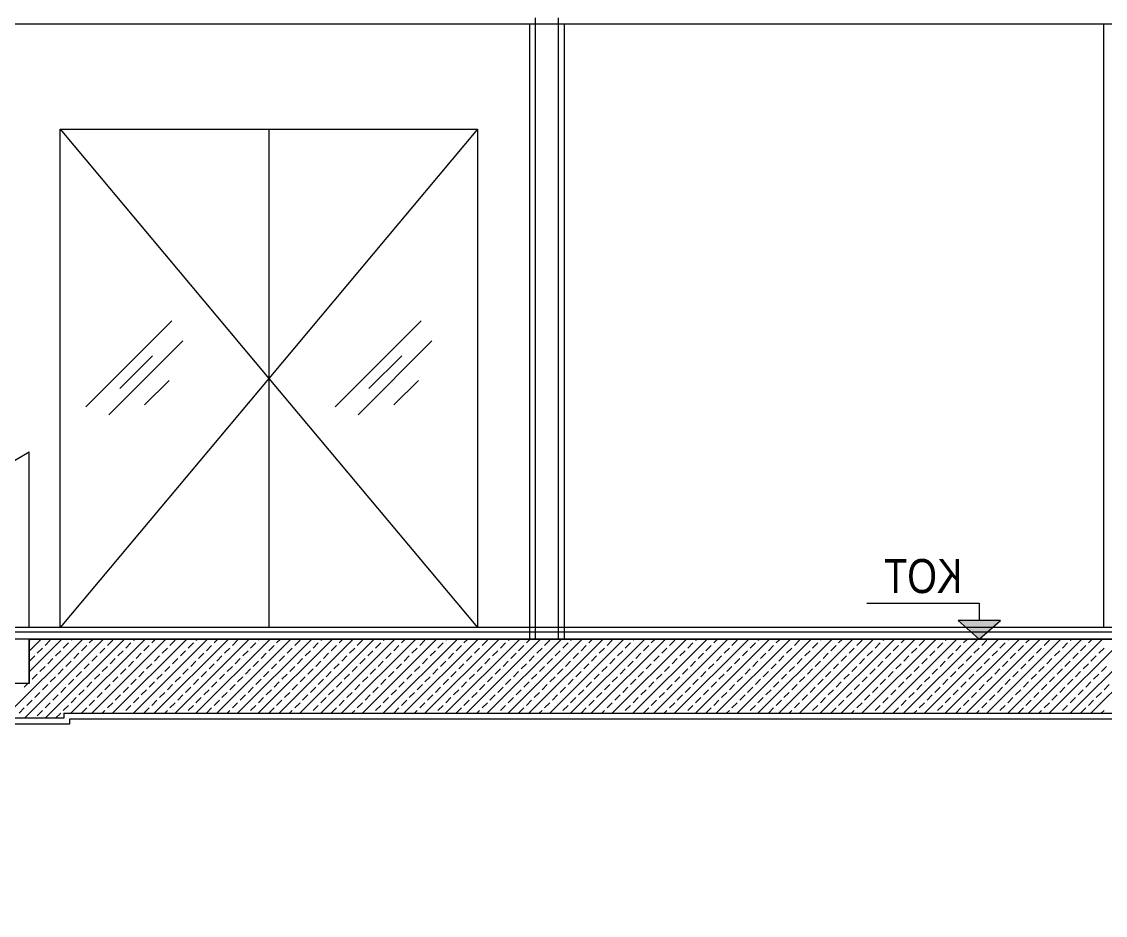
# Model space of a CAD drawing. Header units: millimetres. Extents: x 43168.9 to 43194.6, y -25545.1 to -25543.4.
# Drawn here: x 43184.568 to 43184.755, y -25544.4742 to -25544.32 of the extents above; entities that cross this region are included whole.
import ezdxf
from ezdxf.enums import TextEntityAlignment as Align

# ---------------------------------------------------------------- set-up
doc = ezdxf.new("R2010")
doc.units = ezdxf.units.MM
doc.header["$LTSCALE"] = 200
doc.linetypes.add('kesit_$0$HIDDEN2', pattern=[0.1875, 0.125, -0.0625])
for name, color, linetype in [('cam_sgh', 1, 'Continuous'), ('dograma_sgh', 43, 'Continuous'), ('duv_sgh', 4, 'Continuous'), ('gor-4_sgh', 17, 'Continuous'), ('kaplama-gnl_sgh', 30, 'Continuous'), ('kesit_$0$gor-2_sgh', 161, 'Continuous'), ('kesit_$0$izd-alt_sgh', 8, 'kesit_$0$HIDDEN2'), ('kolon-b.a_sgh', 6, 'Continuous'), ('siva_sgh', 145, 'Continuous'), ('tarama-betonarme_sgh', 223, 'Continuous')]:
    doc.layers.add(name, color=color, linetype=linetype)
doc.styles.add('kesit_$0$text2', font='arial.ttf')

msp = doc.modelspace()

# ---------------------------------------------------------------- hatches: boundary and pattern name
msp.add_hatch(color=256).paths.add_polyline_path([(43184.72961, -25544.42332), (43184.73696, -25544.42332), (43184.73328, -25544.42656)])

# ---------------------------------------------------------------- linework, layer by layer
at = {"color": 0, "linetype": 'ByBlock'}
for p, q in [((43184.71388, -25544.42038), (43184.73328, -25544.42038)), ((43184.73328, -25544.42038), (43184.73328, -25544.42332))]:
    msp.add_line(p, q, dxfattribs=at)
for p, q in [((43184.73696, -25544.42332), (43184.72961, -25544.42332)), ((43184.72961, -25544.42332), (43184.73328, -25544.42656)), ((43184.73328, -25544.42656), (43184.73696, -25544.42332))]:
    msp.add_line(p, q)
at = {"layer": 'cam_sgh'}
for p, q in [((43184.53869, -25544.32036), (43184.65569, -25544.32036)), ((43184.57469, -25544.42456), (43184.57469, -25544.33856)), ((43184.57469, -25544.33856), (43184.64669, -25544.33856)), ((43184.61069, -25544.33856), (43184.61069, -25544.42456)), ((43184.64669, -25544.33856), (43184.64669, -25544.42456))]:
    msp.add_line(p, q, dxfattribs=at)
at = {"layer": 'dograma_sgh', "color": 145}
for p, q in [((43184.57469, -25544.33856), (43184.61069, -25544.38156)), ((43184.64669, -25544.33856), (43184.61069, -25544.38156)), ((43184.61069, -25544.38156), (43184.57469, -25544.42456)), ((43184.61069, -25544.38156), (43184.64669, -25544.42456))]:
    msp.add_line(p, q, dxfattribs=at)
at = {"layer": 'duv_sgh'}
for p, q in [((43184.65669, -25544.42656), (43184.65669, -25544.31936)), ((43184.66069, -25544.42656), (43184.66069, -25544.31936))]:
    msp.add_line(p, q, dxfattribs=at)
at = {"layer": 'gor-4_sgh'}
for p, q in [((43184.75469, -25544.32036), (43184.75469, -25544.42456)), ((43184.57911, -25544.38648), (43184.59396, -25544.37163)), ((43184.62211, -25544.38648), (43184.63696, -25544.37163)), ((43184.58308, -25544.38783), (43184.59581, -25544.3751)), ((43184.62608, -25544.38783), (43184.63881, -25544.3751)), ((43184.58495, -25544.38332), (43184.5906, -25544.37766)), ((43184.62795, -25544.38332), (43184.6336, -25544.37766)), ((43184.58924, -25544.38615), (43184.59348, -25544.38191)), ((43184.63224, -25544.38615), (43184.63648, -25544.38191))]:
    msp.add_line(p, q, dxfattribs=at)
at = {"layer": 'kaplama-gnl_sgh'}
for p, q in [((43184.93369, -25544.42456), (43184.56609, -25544.42456)), ((43184.93369, -25544.42536), (43184.56689, -25544.42536))]:
    msp.add_line(p, q, dxfattribs=at)
at = {"layer": 'kesit_$0$gor-2_sgh'}
for p in [(43184.43489, -25544.47423), (43184.56929, -25544.42456)]:
    msp.add_line(p, (43184.56929, -25544.39423), dxfattribs=at)
at = {"layer": 'kesit_$0$izd-alt_sgh'}
msp.add_line((43185.17869, -25544.42656), (43183.58059, -25544.42656), dxfattribs=at)
at = {"layer": 'kolon-b.a_sgh'}
for p, q in [((43184.56929, -25544.42656), (43185.05869, -25544.42656)), ((43184.56929, -25544.43423), (43184.56929, -25544.42656)), ((43184.56929, -25544.42656), (43184.56929, -25544.43423)), ((43184.56929, -25544.43423), (43184.55809, -25544.43423)), ((43184.57529, -25544.43936), (43185.04869, -25544.43936)), ((43184.57529, -25544.43936), (43184.57529, -25544.44023)), ((43184.57529, -25544.44023), (43184.56409, -25544.44023))]:
    msp.add_line(p, q, dxfattribs=at)
at = {"layer": 'siva_sgh'}
for p, q in [((43184.53409, -25544.32036), (43184.93771, -25544.32036)), ((43184.53869, -25544.32036), (43184.65569, -25544.32036)), ((43184.65569, -25544.42656), (43184.65569, -25544.32036)), ((43184.66169, -25544.42656), (43184.66169, -25544.32036)), ((43184.66169, -25544.32036), (43184.93369, -25544.32036)), ((43184.57629, -25544.44123), (43184.56509, -25544.44123)), ((43184.94969, -25544.44036), (43184.57629, -25544.44036)), ((43184.57629, -25544.44036), (43184.57629, -25544.44123))]:
    msp.add_line(p, q, dxfattribs=at)
at = {"layer": 'tarama-betonarme_sgh'}
for p, q in [((43184.56489, -25544.44023), (43184.57855, -25544.42656)), ((43184.56848, -25544.44023), (43184.58215, -25544.42656)), ((43184.56929, -25544.42864), (43184.57137, -25544.42656)), ((43184.56929, -25544.43223), (43184.57496, -25544.42656)), ((43184.56929, -25544.42684), (43184.56957, -25544.42656)), ((43184.57207, -25544.44023), (43184.58574, -25544.42656)), ((43184.57653, -25544.43936), (43184.58933, -25544.42656)), ((43184.57655, -25544.42677), (43184.57676, -25544.42656)), ((43184.57969, -25544.42722), (43184.58035, -25544.42656)), ((43184.58012, -25544.43936), (43184.59292, -25544.42656)), ((43184.58372, -25544.43936), (43184.59652, -25544.42656)), ((43184.58731, -25544.43936), (43184.60011, -25544.42656)), ((43184.58733, -25544.42677), (43184.58754, -25544.42656)), ((43184.59047, -25544.42722), (43184.59113, -25544.42656)), ((43184.5909, -25544.43936), (43184.6037, -25544.42656)), ((43184.59449, -25544.43936), (43184.60729, -25544.42656)), ((43184.59808, -25544.43936), (43184.61088, -25544.42656)), ((43184.5981, -25544.42677), (43184.59831, -25544.42656)), ((43184.60125, -25544.42722), (43184.6019, -25544.42656)), ((43184.60168, -25544.43936), (43184.61448, -25544.42656)), ((43184.60527, -25544.43936), (43184.61807, -25544.42656)), ((43184.60886, -25544.43936), (43184.62166, -25544.42656)), ((43184.60888, -25544.42677), (43184.60909, -25544.42656)), ((43184.61202, -25544.42722), (43184.61268, -25544.42656)), ((43184.61245, -25544.43936), (43184.62525, -25544.42656)), ((43184.61604, -25544.43936), (43184.62884, -25544.42656)), ((43184.61964, -25544.43936), (43184.63244, -25544.42656)), ((43184.61966, -25544.42677), (43184.61986, -25544.42656)), ((43184.6228, -25544.42722), (43184.62346, -25544.42656)), ((43184.62323, -25544.43936), (43184.63603, -25544.42656)), ((43184.62682, -25544.43936), (43184.63962, -25544.42656)), ((43184.63041, -25544.43936), (43184.64321, -25544.42656)), ((43184.63043, -25544.42677), (43184.63064, -25544.42656)), ((43184.63358, -25544.42722), (43184.63423, -25544.42656)), ((43184.634, -25544.43936), (43184.6468, -25544.42656)), ((43184.6376, -25544.43936), (43184.6504, -25544.42656)), ((43184.64119, -25544.43936), (43184.65399, -25544.42656)), ((43184.64121, -25544.42677), (43184.64142, -25544.42656)), ((43184.64435, -25544.42722), (43184.64501, -25544.42656)), ((43184.64478, -25544.43936), (43184.65758, -25544.42656)), ((43184.64837, -25544.43936), (43184.66117, -25544.42656)), ((43184.65197, -25544.43936), (43184.66477, -25544.42656)), ((43184.65199, -25544.42677), (43184.65219, -25544.42656)), ((43184.65513, -25544.42722), (43184.65579, -25544.42656)), ((43184.65556, -25544.43936), (43184.66836, -25544.42656)), ((43184.65915, -25544.43936), (43184.67195, -25544.42656)), ((43184.66274, -25544.43936), (43184.67554, -25544.42656)), ((43184.66276, -25544.42677), (43184.66297, -25544.42656)), ((43184.6659, -25544.42722), (43184.66656, -25544.42656)), ((43184.66633, -25544.43936), (43184.67913, -25544.42656)), ((43184.66993, -25544.43936), (43184.68273, -25544.42656)), ((43184.67352, -25544.43936), (43184.68632, -25544.42656)), ((43184.67354, -25544.42677), (43184.67375, -25544.42656)), ((43184.67668, -25544.42722), (43184.67734, -25544.42656)), ((43184.67711, -25544.43936), (43184.68991, -25544.42656)), ((43184.6807, -25544.43936), (43184.6935, -25544.42656)), ((43184.68429, -25544.43936), (43184.69709, -25544.42656)), ((43184.68431, -25544.42677), (43184.68452, -25544.42656)), ((43184.68746, -25544.42722), (43184.68811, -25544.42656)), ((43184.68789, -25544.43936), (43184.70069, -25544.42656)), ((43184.69148, -25544.43936), (43184.70428, -25544.42656)), ((43184.69507, -25544.43936), (43184.70787, -25544.42656)), ((43184.69509, -25544.42677), (43184.6953, -25544.42656)), ((43184.69823, -25544.42722), (43184.69889, -25544.42656)), ((43184.69866, -25544.43936), (43184.71146, -25544.42656)), ((43184.70225, -25544.43936), (43184.71505, -25544.42656)), ((43184.70585, -25544.43936), (43184.71865, -25544.42656)), ((43184.70587, -25544.42677), (43184.70607, -25544.42656)), ((43184.70901, -25544.42722), (43184.70967, -25544.42656)), ((43184.70944, -25544.43936), (43184.72224, -25544.42656)), ((43184.71303, -25544.43936), (43184.72583, -25544.42656)), ((43184.71662, -25544.43936), (43184.72942, -25544.42656)), ((43184.71664, -25544.42677), (43184.71685, -25544.42656)), ((43184.71979, -25544.42722), (43184.72044, -25544.42656)), ((43184.72022, -25544.43936), (43184.73302, -25544.42656)), ((43184.72381, -25544.43936), (43184.73661, -25544.42656)), ((43184.7274, -25544.43936), (43184.7402, -25544.42656)), ((43184.72742, -25544.42677), (43184.72763, -25544.42656)), ((43184.73056, -25544.42722), (43184.73122, -25544.42656)), ((43184.73099, -25544.43936), (43184.74379, -25544.42656)), ((43184.73458, -25544.43936), (43184.74738, -25544.42656)), ((43184.73818, -25544.43936), (43184.75098, -25544.42656)), ((43184.7382, -25544.42677), (43184.7384, -25544.42656)), ((43184.74134, -25544.42722), (43184.742, -25544.42656)), ((43184.74177, -25544.43936), (43184.75457, -25544.42656)), ((43184.74536, -25544.43936), (43184.75816, -25544.42656)), ((43184.74895, -25544.43936), (43184.76175, -25544.42656)), ((43184.74897, -25544.42677), (43184.74918, -25544.42656)), ((43184.75212, -25544.42722), (43184.75277, -25544.42656)), ((43184.75254, -25544.43936), (43184.76534, -25544.42656)), ((43184.57071, -25544.42901), (43184.57161, -25544.42811)), ((43184.57206, -25544.42766), (43184.57296, -25544.42677)), ((43184.57386, -25544.42946), (43184.57476, -25544.42856)), ((43184.5752, -25544.42811), (43184.5761, -25544.42722)), ((43184.57835, -25544.42856), (43184.57925, -25544.42766)), ((43184.58149, -25544.42901), (43184.58239, -25544.42811)), ((43184.58284, -25544.42766), (43184.58374, -25544.42677)), ((43184.58463, -25544.42946), (43184.58553, -25544.42856)), ((43184.58598, -25544.42811), (43184.58688, -25544.42722)), ((43184.58912, -25544.42856), (43184.59002, -25544.42766)), ((43184.59227, -25544.42901), (43184.59316, -25544.42811)), ((43184.59361, -25544.42766), (43184.59451, -25544.42677)), ((43184.59541, -25544.42946), (43184.59631, -25544.42856)), ((43184.59676, -25544.42811), (43184.59765, -25544.42722)), ((43184.5999, -25544.42856), (43184.6008, -25544.42766)), ((43184.60304, -25544.42901), (43184.60394, -25544.42811)), ((43184.60439, -25544.42766), (43184.60529, -25544.42677)), ((43184.60619, -25544.42946), (43184.60708, -25544.42856)), ((43184.60753, -25544.42811), (43184.60843, -25544.42722)), ((43184.61068, -25544.42856), (43184.61157, -25544.42766)), ((43184.61382, -25544.42901), (43184.61472, -25544.42811)), ((43184.61517, -25544.42766), (43184.61606, -25544.42677)), ((43184.61696, -25544.42946), (43184.61786, -25544.42856)), ((43184.61831, -25544.42811), (43184.61921, -25544.42722)), ((43184.62145, -25544.42856), (43184.62235, -25544.42766)), ((43184.6246, -25544.42901), (43184.62549, -25544.42811)), ((43184.62594, -25544.42766), (43184.62684, -25544.42677)), ((43184.62774, -25544.42946), (43184.62864, -25544.42856)), ((43184.62909, -25544.42811), (43184.62998, -25544.42722)), ((43184.63223, -25544.42856), (43184.63313, -25544.42766)), ((43184.63537, -25544.42901), (43184.63627, -25544.42811)), ((43184.63672, -25544.42766), (43184.63762, -25544.42677)), ((43184.63851, -25544.42946), (43184.63941, -25544.42856)), ((43184.63986, -25544.42811), (43184.64076, -25544.42722)), ((43184.64301, -25544.42856), (43184.6439, -25544.42766)), ((43184.64615, -25544.42901), (43184.64705, -25544.42811)), ((43184.6475, -25544.42766), (43184.64839, -25544.42677)), ((43184.64929, -25544.42946), (43184.65019, -25544.42856)), ((43184.65064, -25544.42811), (43184.65154, -25544.42722)), ((43184.65378, -25544.42856), (43184.65468, -25544.42766)), ((43184.65692, -25544.42901), (43184.65782, -25544.42811)), ((43184.65827, -25544.42766), (43184.65917, -25544.42677)), ((43184.66007, -25544.42946), (43184.66097, -25544.42856)), ((43184.66141, -25544.42811), (43184.66231, -25544.42722)), ((43184.66456, -25544.42856), (43184.66546, -25544.42766)), ((43184.6677, -25544.42901), (43184.6686, -25544.42811)), ((43184.66905, -25544.42766), (43184.66995, -25544.42677)), ((43184.67084, -25544.42946), (43184.67174, -25544.42856)), ((43184.67219, -25544.42811), (43184.67309, -25544.42722)), ((43184.67533, -25544.42856), (43184.67623, -25544.42766)), ((43184.67848, -25544.42901), (43184.67938, -25544.42811)), ((43184.67982, -25544.42766), (43184.68072, -25544.42677)), ((43184.68162, -25544.42946), (43184.68252, -25544.42856)), ((43184.68297, -25544.42811), (43184.68387, -25544.42722)), ((43184.68611, -25544.42856), (43184.68701, -25544.42766)), ((43184.68925, -25544.42901), (43184.69015, -25544.42811)), ((43184.6906, -25544.42766), (43184.6915, -25544.42677)), ((43184.6924, -25544.42946), (43184.69329, -25544.42856)), ((43184.69374, -25544.42811), (43184.69464, -25544.42722)), ((43184.69689, -25544.42856), (43184.69778, -25544.42766)), ((43184.70003, -25544.42901), (43184.70093, -25544.42811)), ((43184.70138, -25544.42766), (43184.70227, -25544.42677)), ((43184.70317, -25544.42946), (43184.70407, -25544.42856)), ((43184.70452, -25544.42811), (43184.70542, -25544.42722)), ((43184.70766, -25544.42856), (43184.70856, -25544.42766)), ((43184.71081, -25544.42901), (43184.7117, -25544.42811)), ((43184.71215, -25544.42766), (43184.71305, -25544.42677)), ((43184.71395, -25544.42946), (43184.71485, -25544.42856)), ((43184.7153, -25544.42811), (43184.71619, -25544.42722)), ((43184.71844, -25544.42856), (43184.71934, -25544.42766)), ((43184.72158, -25544.42901), (43184.72248, -25544.42811)), ((43184.72293, -25544.42766), (43184.72383, -25544.42677)), ((43184.72473, -25544.42946), (43184.72562, -25544.42856)), ((43184.72607, -25544.42811), (43184.72697, -25544.42722)), ((43184.72922, -25544.42856), (43184.73011, -25544.42766)), ((43184.73236, -25544.42901), (43184.73326, -25544.42811)), ((43184.73371, -25544.42766), (43184.7346, -25544.42677)), ((43184.7355, -25544.42946), (43184.7364, -25544.42856)), ((43184.73685, -25544.42811), (43184.73775, -25544.42722)), ((43184.73999, -25544.42856), (43184.74089, -25544.42766)), ((43184.74313, -25544.42901), (43184.74403, -25544.42811)), ((43184.74448, -25544.42766), (43184.74538, -25544.42677)), ((43184.74628, -25544.42946), (43184.74718, -25544.42856)), ((43184.74763, -25544.42811), (43184.74852, -25544.42722)), ((43184.75077, -25544.42856), (43184.75167, -25544.42766)), ((43184.75391, -25544.42901), (43184.75481, -25544.42811)), ((43184.56937, -25544.43036), (43184.57027, -25544.42946)), ((43184.57251, -25544.43081), (43184.57341, -25544.42991)), ((43184.57565, -25544.43126), (43184.57655, -25544.43036)), ((43184.577, -25544.42991), (43184.5779, -25544.42901)), ((43184.58014, -25544.43036), (43184.58104, -25544.42946)), ((43184.58329, -25544.43081), (43184.58418, -25544.42991)), ((43184.58643, -25544.43126), (43184.58733, -25544.43036)), ((43184.58778, -25544.42991), (43184.58867, -25544.42901)), ((43184.59092, -25544.43036), (43184.59182, -25544.42946)), ((43184.59406, -25544.43081), (43184.59496, -25544.42991)), ((43184.59721, -25544.43126), (43184.5981, -25544.43036)), ((43184.59855, -25544.42991), (43184.59945, -25544.42901)), ((43184.6017, -25544.43036), (43184.60259, -25544.42946)), ((43184.60484, -25544.43081), (43184.60574, -25544.42991)), ((43184.60798, -25544.43126), (43184.60888, -25544.43036)), ((43184.60933, -25544.42991), (43184.61023, -25544.42901)), ((43184.61247, -25544.43036), (43184.61337, -25544.42946)), ((43184.61562, -25544.43081), (43184.61651, -25544.42991)), ((43184.61876, -25544.43126), (43184.61966, -25544.43036)), ((43184.62011, -25544.42991), (43184.621, -25544.42901)), ((43184.62325, -25544.43036), (43184.62415, -25544.42946)), ((43184.62639, -25544.43081), (43184.62729, -25544.42991)), ((43184.62953, -25544.43126), (43184.63043, -25544.43036)), ((43184.63088, -25544.42991), (43184.63178, -25544.42901)), ((43184.63402, -25544.43036), (43184.63492, -25544.42946)), ((43184.63717, -25544.43081), (43184.63807, -25544.42991)), ((43184.64031, -25544.43126), (43184.64121, -25544.43036)), ((43184.64166, -25544.42991), (43184.64256, -25544.42901)), ((43184.6448, -25544.43036), (43184.6457, -25544.42946)), ((43184.64794, -25544.43081), (43184.64884, -25544.42991)), ((43184.65109, -25544.43126), (43184.65199, -25544.43036)), ((43184.65243, -25544.42991), (43184.65333, -25544.42901)), ((43184.65558, -25544.43036), (43184.65648, -25544.42946)), ((43184.65872, -25544.43081), (43184.65962, -25544.42991)), ((43184.66186, -25544.43126), (43184.66276, -25544.43036)), ((43184.66321, -25544.42991), (43184.66411, -25544.42901)), ((43184.66635, -25544.43036), (43184.66725, -25544.42946)), ((43184.6695, -25544.43081), (43184.67039, -25544.42991)), ((43184.67264, -25544.43126), (43184.67354, -25544.43036)), ((43184.67399, -25544.42991), (43184.67489, -25544.42901)), ((43184.67713, -25544.43036), (43184.67803, -25544.42946)), ((43184.68027, -25544.43081), (43184.68117, -25544.42991)), ((43184.68342, -25544.43126), (43184.68431, -25544.43036)), ((43184.68476, -25544.42991), (43184.68566, -25544.42901)), ((43184.68791, -25544.43036), (43184.6888, -25544.42946)), ((43184.69105, -25544.43081), (43184.69195, -25544.42991)), ((43184.69419, -25544.43126), (43184.69509, -25544.43036)), ((43184.69554, -25544.42991), (43184.69644, -25544.42901)), ((43184.69868, -25544.43036), (43184.69958, -25544.42946)), ((43184.70183, -25544.43081), (43184.70272, -25544.42991)), ((43184.70497, -25544.43126), (43184.70587, -25544.43036)), ((43184.70632, -25544.42991), (43184.70721, -25544.42901)), ((43184.70946, -25544.43036), (43184.71036, -25544.42946)), ((43184.7126, -25544.43081), (43184.7135, -25544.42991)), ((43184.71575, -25544.43126), (43184.71664, -25544.43036)), ((43184.71709, -25544.42991), (43184.71799, -25544.42901)), ((43184.72024, -25544.43036), (43184.72113, -25544.42946)), ((43184.72338, -25544.43081), (43184.72428, -25544.42991)), ((43184.72652, -25544.43126), (43184.72742, -25544.43036)), ((43184.72787, -25544.42991), (43184.72877, -25544.42901)), ((43184.73101, -25544.43036), (43184.73191, -25544.42946)), ((43184.73415, -25544.43081), (43184.73505, -25544.42991)), ((43184.7373, -25544.43126), (43184.7382, -25544.43036)), ((43184.73864, -25544.42991), (43184.73954, -25544.42901)), ((43184.74179, -25544.43036), (43184.74269, -25544.42946)), ((43184.74493, -25544.43081), (43184.74583, -25544.42991)), ((43184.74807, -25544.43126), (43184.74897, -25544.43036)), ((43184.74942, -25544.42991), (43184.75032, -25544.42901)), ((43184.75256, -25544.43036), (43184.75346, -25544.42946)), ((43184.57116, -25544.43215), (43184.57206, -25544.43126)), ((43184.57431, -25544.4326), (43184.5752, -25544.43171)), ((43184.57745, -25544.43305), (43184.57835, -25544.43215)), ((43184.5788, -25544.43171), (43184.57969, -25544.43081)), ((43184.58194, -25544.43215), (43184.58284, -25544.43126)), ((43184.58508, -25544.4326), (43184.58598, -25544.43171)), ((43184.58823, -25544.43305), (43184.58912, -25544.43215)), ((43184.58957, -25544.43171), (43184.59047, -25544.43081)), ((43184.59272, -25544.43215), (43184.59361, -25544.43126)), ((43184.59586, -25544.4326), (43184.59676, -25544.43171)), ((43184.599, -25544.43305), (43184.5999, -25544.43215)), ((43184.60035, -25544.43171), (43184.60125, -25544.43081)), ((43184.60349, -25544.43215), (43184.60439, -25544.43126)), ((43184.60664, -25544.4326), (43184.60753, -25544.43171)), ((43184.60978, -25544.43305), (43184.61068, -25544.43215)), ((43184.61113, -25544.43171), (43184.61202, -25544.43081)), ((43184.61427, -25544.43215), (43184.61517, -25544.43126)), ((43184.61741, -25544.4326), (43184.61831, -25544.43171)), ((43184.62055, -25544.43305), (43184.62145, -25544.43215)), ((43184.6219, -25544.43171), (43184.6228, -25544.43081)), ((43184.62504, -25544.43215), (43184.62594, -25544.43126)), ((43184.62819, -25544.4326), (43184.62909, -25544.43171)), ((43184.63133, -25544.43305), (43184.63223, -25544.43215)), ((43184.63268, -25544.43171), (43184.63358, -25544.43081)), ((43184.63582, -25544.43215), (43184.63672, -25544.43126)), ((43184.63896, -25544.4326), (43184.63986, -25544.43171)), ((43184.64211, -25544.43305), (43184.64301, -25544.43215)), ((43184.64345, -25544.43171), (43184.64435, -25544.43081)), ((43184.6466, -25544.43215), (43184.6475, -25544.43126)), ((43184.64974, -25544.4326), (43184.65064, -25544.43171)), ((43184.65288, -25544.43305), (43184.65378, -25544.43215)), ((43184.65423, -25544.43171), (43184.65513, -25544.43081)), ((43184.65737, -25544.43215), (43184.65827, -25544.43126)), ((43184.66052, -25544.4326), (43184.66141, -25544.43171)), ((43184.66366, -25544.43305), (43184.66456, -25544.43215)), ((43184.66501, -25544.43171), (43184.6659, -25544.43081)), ((43184.66815, -25544.43215), (43184.66905, -25544.43126)), ((43184.67129, -25544.4326), (43184.67219, -25544.43171)), ((43184.67444, -25544.43305), (43184.67533, -25544.43215)), ((43184.67578, -25544.43171), (43184.67668, -25544.43081)), ((43184.67893, -25544.43215), (43184.67982, -25544.43126)), ((43184.68207, -25544.4326), (43184.68297, -25544.43171)), ((43184.68521, -25544.43305), (43184.68611, -25544.43215)), ((43184.68656, -25544.43171), (43184.68746, -25544.43081)), ((43184.6897, -25544.43215), (43184.6906, -25544.43126)), ((43184.69285, -25544.4326), (43184.69374, -25544.43171)), ((43184.69599, -25544.43305), (43184.69689, -25544.43215)), ((43184.69734, -25544.43171), (43184.69823, -25544.43081)), ((43184.70048, -25544.43215), (43184.70138, -25544.43126)), ((43184.70362, -25544.4326), (43184.70452, -25544.43171)), ((43184.70676, -25544.43305), (43184.70766, -25544.43215)), ((43184.70811, -25544.43171), (43184.70901, -25544.43081)), ((43184.71126, -25544.43215), (43184.71215, -25544.43126)), ((43184.7144, -25544.4326), (43184.7153, -25544.43171)), ((43184.71754, -25544.43305), (43184.71844, -25544.43215)), ((43184.71889, -25544.43171), (43184.71979, -25544.43081)), ((43184.72203, -25544.43215), (43184.72293, -25544.43126)), ((43184.72517, -25544.4326), (43184.72607, -25544.43171)), ((43184.72832, -25544.43305), (43184.72922, -25544.43215)), ((43184.72966, -25544.43171), (43184.73056, -25544.43081)), ((43184.73281, -25544.43215), (43184.73371, -25544.43126)), ((43184.73595, -25544.4326), (43184.73685, -25544.43171)), ((43184.73909, -25544.43305), (43184.73999, -25544.43215)), ((43184.74044, -25544.43171), (43184.74134, -25544.43081)), ((43184.74358, -25544.43215), (43184.74448, -25544.43126)), ((43184.74673, -25544.4326), (43184.74763, -25544.43171)), ((43184.74987, -25544.43305), (43184.75077, -25544.43215)), ((43184.75122, -25544.43171), (43184.75212, -25544.43081)), ((43184.75436, -25544.43215), (43184.75526, -25544.43126)), ((43184.56847, -25544.43485), (43184.56909, -25544.43423)), ((43184.56929, -25544.43403), (43184.56937, -25544.43395)), ((43184.56982, -25544.4335), (43184.57071, -25544.4326)), ((43184.57296, -25544.43395), (43184.57386, -25544.43305)), ((43184.5761, -25544.4344), (43184.577, -25544.4335)), ((43184.57925, -25544.43485), (43184.58014, -25544.43395)), ((43184.58059, -25544.4335), (43184.58149, -25544.4326)), ((43184.58374, -25544.43395), (43184.58463, -25544.43305)), ((43184.58688, -25544.4344), (43184.58778, -25544.4335)), ((43184.59002, -25544.43485), (43184.59092, -25544.43395)), ((43184.59137, -25544.4335), (43184.59227, -25544.4326)), ((43184.59451, -25544.43395), (43184.59541, -25544.43305)), ((43184.59765, -25544.4344), (43184.59855, -25544.4335)), ((43184.6008, -25544.43485), (43184.6017, -25544.43395)), ((43184.60214, -25544.4335), (43184.60304, -25544.4326)), ((43184.60529, -25544.43395), (43184.60619, -25544.43305)), ((43184.60843, -25544.4344), (43184.60933, -25544.4335)), ((43184.61157, -25544.43485), (43184.61247, -25544.43395)), ((43184.61292, -25544.4335), (43184.61382, -25544.4326)), ((43184.61606, -25544.43395), (43184.61696, -25544.43305)), ((43184.61921, -25544.4344), (43184.62011, -25544.4335)), ((43184.62235, -25544.43485), (43184.62325, -25544.43395)), ((43184.6237, -25544.4335), (43184.6246, -25544.4326)), ((43184.62684, -25544.43395), (43184.62774, -25544.43305)), ((43184.62998, -25544.4344), (43184.63088, -25544.4335)), ((43184.63313, -25544.43485), (43184.63402, -25544.43395)), ((43184.63447, -25544.4335), (43184.63537, -25544.4326)), ((43184.63762, -25544.43395), (43184.63851, -25544.43305)), ((43184.64076, -25544.4344), (43184.64166, -25544.4335)), ((43184.6439, -25544.43485), (43184.6448, -25544.43395)), ((43184.64525, -25544.4335), (43184.64615, -25544.4326)), ((43184.64839, -25544.43395), (43184.64929, -25544.43305)), ((43184.65154, -25544.4344), (43184.65243, -25544.4335)), ((43184.65468, -25544.43485), (43184.65558, -25544.43395)), ((43184.65603, -25544.4335), (43184.65692, -25544.4326)), ((43184.65917, -25544.43395), (43184.66007, -25544.43305)), ((43184.66231, -25544.4344), (43184.66321, -25544.4335)), ((43184.66546, -25544.43485), (43184.66635, -25544.43395)), ((43184.6668, -25544.4335), (43184.6677, -25544.4326)), ((43184.66995, -25544.43395), (43184.67084, -25544.43305)), ((43184.67309, -25544.4344), (43184.67399, -25544.4335)), ((43184.67623, -25544.43485), (43184.67713, -25544.43395)), ((43184.67758, -25544.4335), (43184.67848, -25544.4326)), ((43184.68072, -25544.43395), (43184.68162, -25544.43305)), ((43184.68387, -25544.4344), (43184.68476, -25544.4335)), ((43184.68701, -25544.43485), (43184.68791, -25544.43395)), ((43184.68836, -25544.4335), (43184.68925, -25544.4326)), ((43184.6915, -25544.43395), (43184.6924, -25544.43305)), ((43184.69464, -25544.4344), (43184.69554, -25544.4335)), ((43184.69778, -25544.43485), (43184.69868, -25544.43395)), ((43184.69913, -25544.4335), (43184.70003, -25544.4326)), ((43184.70227, -25544.43395), (43184.70317, -25544.43305)), ((43184.70542, -25544.4344), (43184.70632, -25544.4335)), ((43184.70856, -25544.43485), (43184.70946, -25544.43395)), ((43184.70991, -25544.4335), (43184.71081, -25544.4326)), ((43184.71305, -25544.43395), (43184.71395, -25544.43305)), ((43184.71619, -25544.4344), (43184.71709, -25544.4335)), ((43184.71934, -25544.43485), (43184.72024, -25544.43395)), ((43184.72068, -25544.4335), (43184.72158, -25544.4326)), ((43184.72383, -25544.43395), (43184.72473, -25544.43305)), ((43184.72697, -25544.4344), (43184.72787, -25544.4335)), ((43184.73011, -25544.43485), (43184.73101, -25544.43395)), ((43184.73146, -25544.4335), (43184.73236, -25544.4326)), ((43184.7346, -25544.43395), (43184.7355, -25544.43305)), ((43184.73775, -25544.4344), (43184.73864, -25544.4335)), ((43184.74089, -25544.43485), (43184.74179, -25544.43395)), ((43184.74224, -25544.4335), (43184.74313, -25544.4326)), ((43184.74538, -25544.43395), (43184.74628, -25544.43305)), ((43184.74852, -25544.4344), (43184.74942, -25544.4335)), ((43184.75167, -25544.43485), (43184.75256, -25544.43395)), ((43184.75301, -25544.4335), (43184.75391, -25544.4326)), ((43184.57027, -25544.43664), (43184.57116, -25544.43575)), ((43184.57161, -25544.4353), (43184.57251, -25544.4344)), ((43184.57476, -25544.43575), (43184.57565, -25544.43485)), ((43184.5779, -25544.4362), (43184.5788, -25544.4353)), ((43184.58104, -25544.43664), (43184.58194, -25544.43575)), ((43184.58239, -25544.4353), (43184.58329, -25544.4344)), ((43184.58553, -25544.43575), (43184.58643, -25544.43485)), ((43184.58867, -25544.4362), (43184.58957, -25544.4353)), ((43184.59182, -25544.43664), (43184.59272, -25544.43575)), ((43184.59316, -25544.4353), (43184.59406, -25544.4344)), ((43184.59631, -25544.43575), (43184.59721, -25544.43485)), ((43184.59945, -25544.4362), (43184.60035, -25544.4353)), ((43184.60259, -25544.43664), (43184.60349, -25544.43575)), ((43184.60394, -25544.4353), (43184.60484, -25544.4344)), ((43184.60708, -25544.43575), (43184.60798, -25544.43485)), ((43184.61023, -25544.4362), (43184.61113, -25544.4353)), ((43184.61337, -25544.43664), (43184.61427, -25544.43575)), ((43184.61472, -25544.4353), (43184.61562, -25544.4344)), ((43184.61786, -25544.43575), (43184.61876, -25544.43485)), ((43184.621, -25544.4362), (43184.6219, -25544.4353)), ((43184.62415, -25544.43664), (43184.62504, -25544.43575)), ((43184.62549, -25544.4353), (43184.62639, -25544.4344)), ((43184.62864, -25544.43575), (43184.62953, -25544.43485)), ((43184.63178, -25544.4362), (43184.63268, -25544.4353)), ((43184.63492, -25544.43664), (43184.63582, -25544.43575)), ((43184.63627, -25544.4353), (43184.63717, -25544.4344)), ((43184.63941, -25544.43575), (43184.64031, -25544.43485)), ((43184.64256, -25544.4362), (43184.64345, -25544.4353)), ((43184.6457, -25544.43664), (43184.6466, -25544.43575)), ((43184.64705, -25544.4353), (43184.64794, -25544.4344)), ((43184.65019, -25544.43575), (43184.65109, -25544.43485)), ((43184.65333, -25544.4362), (43184.65423, -25544.4353)), ((43184.65648, -25544.43664), (43184.65737, -25544.43575)), ((43184.65782, -25544.4353), (43184.65872, -25544.4344)), ((43184.66097, -25544.43575), (43184.66186, -25544.43485)), ((43184.66411, -25544.4362), (43184.66501, -25544.4353)), ((43184.66725, -25544.43664), (43184.66815, -25544.43575)), ((43184.6686, -25544.4353), (43184.6695, -25544.4344)), ((43184.67174, -25544.43575), (43184.67264, -25544.43485)), ((43184.67489, -25544.4362), (43184.67578, -25544.4353)), ((43184.67803, -25544.43664), (43184.67893, -25544.43575)), ((43184.67938, -25544.4353), (43184.68027, -25544.4344)), ((43184.68252, -25544.43575), (43184.68342, -25544.43485)), ((43184.68566, -25544.4362), (43184.68656, -25544.4353)), ((43184.6888, -25544.43664), (43184.6897, -25544.43575)), ((43184.69015, -25544.4353), (43184.69105, -25544.4344)), ((43184.69329, -25544.43575), (43184.69419, -25544.43485)), ((43184.69644, -25544.4362), (43184.69734, -25544.4353)), ((43184.69958, -25544.43664), (43184.70048, -25544.43575)), ((43184.70093, -25544.4353), (43184.70183, -25544.4344)), ((43184.70407, -25544.43575), (43184.70497, -25544.43485)), ((43184.70721, -25544.4362), (43184.70811, -25544.4353)), ((43184.71036, -25544.43664), (43184.71126, -25544.43575)), ((43184.7117, -25544.4353), (43184.7126, -25544.4344)), ((43184.71485, -25544.43575), (43184.71575, -25544.43485)), ((43184.71799, -25544.4362), (43184.71889, -25544.4353)), ((43184.72113, -25544.43664), (43184.72203, -25544.43575)), ((43184.72248, -25544.4353), (43184.72338, -25544.4344)), ((43184.72562, -25544.43575), (43184.72652, -25544.43485)), ((43184.72877, -25544.4362), (43184.72966, -25544.4353)), ((43184.73191, -25544.43664), (43184.73281, -25544.43575)), ((43184.73326, -25544.4353), (43184.73415, -25544.4344)), ((43184.7364, -25544.43575), (43184.7373, -25544.43485)), ((43184.73954, -25544.4362), (43184.74044, -25544.4353)), ((43184.74269, -25544.43664), (43184.74358, -25544.43575)), ((43184.74403, -25544.4353), (43184.74493, -25544.4344)), ((43184.74718, -25544.43575), (43184.74807, -25544.43485)), ((43184.75032, -25544.4362), (43184.75122, -25544.4353)), ((43184.75346, -25544.43664), (43184.75436, -25544.43575)), ((43184.75481, -25544.4353), (43184.75571, -25544.4344)), ((43184.56892, -25544.43799), (43184.56982, -25544.43709)), ((43184.57206, -25544.43844), (43184.57296, -25544.43754)), ((43184.57341, -25544.43709), (43184.57431, -25544.4362)), ((43184.57655, -25544.43754), (43184.57745, -25544.43664)), ((43184.57969, -25544.43799), (43184.58059, -25544.43709)), ((43184.58284, -25544.43844), (43184.58374, -25544.43754)), ((43184.58418, -25544.43709), (43184.58508, -25544.4362)), ((43184.58733, -25544.43754), (43184.58823, -25544.43664)), ((43184.59047, -25544.43799), (43184.59137, -25544.43709)), ((43184.59361, -25544.43844), (43184.59451, -25544.43754)), ((43184.59496, -25544.43709), (43184.59586, -25544.4362)), ((43184.5981, -25544.43754), (43184.599, -25544.43664)), ((43184.60125, -25544.43799), (43184.60214, -25544.43709)), ((43184.60439, -25544.43844), (43184.60529, -25544.43754)), ((43184.60574, -25544.43709), (43184.60664, -25544.4362)), ((43184.60888, -25544.43754), (43184.60978, -25544.43664)), ((43184.61202, -25544.43799), (43184.61292, -25544.43709)), ((43184.61517, -25544.43844), (43184.61606, -25544.43754)), ((43184.61651, -25544.43709), (43184.61741, -25544.4362)), ((43184.61966, -25544.43754), (43184.62055, -25544.43664)), ((43184.6228, -25544.43799), (43184.6237, -25544.43709)), ((43184.62594, -25544.43844), (43184.62684, -25544.43754)), ((43184.62729, -25544.43709), (43184.62819, -25544.4362)), ((43184.63043, -25544.43754), (43184.63133, -25544.43664)), ((43184.63358, -25544.43799), (43184.63447, -25544.43709)), ((43184.63672, -25544.43844), (43184.63762, -25544.43754)), ((43184.63807, -25544.43709), (43184.63896, -25544.4362)), ((43184.64121, -25544.43754), (43184.64211, -25544.43664)), ((43184.64435, -25544.43799), (43184.64525, -25544.43709)), ((43184.6475, -25544.43844), (43184.64839, -25544.43754)), ((43184.64884, -25544.43709), (43184.64974, -25544.4362)), ((43184.65199, -25544.43754), (43184.65288, -25544.43664)), ((43184.65513, -25544.43799), (43184.65603, -25544.43709)), ((43184.65827, -25544.43844), (43184.65917, -25544.43754)), ((43184.65962, -25544.43709), (43184.66052, -25544.4362)), ((43184.66276, -25544.43754), (43184.66366, -25544.43664)), ((43184.6659, -25544.43799), (43184.6668, -25544.43709)), ((43184.66905, -25544.43844), (43184.66995, -25544.43754)), ((43184.67039, -25544.43709), (43184.67129, -25544.4362)), ((43184.67354, -25544.43754), (43184.67444, -25544.43664)), ((43184.67668, -25544.43799), (43184.67758, -25544.43709)), ((43184.67982, -25544.43844), (43184.68072, -25544.43754)), ((43184.68117, -25544.43709), (43184.68207, -25544.4362)), ((43184.68431, -25544.43754), (43184.68521, -25544.43664)), ((43184.68746, -25544.43799), (43184.68836, -25544.43709)), ((43184.6906, -25544.43844), (43184.6915, -25544.43754)), ((43184.69195, -25544.43709), (43184.69285, -25544.4362)), ((43184.69509, -25544.43754), (43184.69599, -25544.43664)), ((43184.69823, -25544.43799), (43184.69913, -25544.43709)), ((43184.70138, -25544.43844), (43184.70227, -25544.43754)), ((43184.70272, -25544.43709), (43184.70362, -25544.4362)), ((43184.70587, -25544.43754), (43184.70676, -25544.43664)), ((43184.70901, -25544.43799), (43184.70991, -25544.43709)), ((43184.71215, -25544.43844), (43184.71305, -25544.43754)), ((43184.7135, -25544.43709), (43184.7144, -25544.4362)), ((43184.71664, -25544.43754), (43184.71754, -25544.43664)), ((43184.71979, -25544.43799), (43184.72068, -25544.43709)), ((43184.72293, -25544.43844), (43184.72383, -25544.43754)), ((43184.72428, -25544.43709), (43184.72517, -25544.4362)), ((43184.72742, -25544.43754), (43184.72832, -25544.43664)), ((43184.73056, -25544.43799), (43184.73146, -25544.43709)), ((43184.73371, -25544.43844), (43184.7346, -25544.43754)), ((43184.73505, -25544.43709), (43184.73595, -25544.4362)), ((43184.7382, -25544.43754), (43184.73909, -25544.43664)), ((43184.74134, -25544.43799), (43184.74224, -25544.43709)), ((43184.74448, -25544.43844), (43184.74538, -25544.43754)), ((43184.74583, -25544.43709), (43184.74673, -25544.4362)), ((43184.74897, -25544.43754), (43184.74987, -25544.43664)), ((43184.75212, -25544.43799), (43184.75301, -25544.43709)), ((43184.56757, -25544.43934), (43184.56847, -25544.43844)), ((43184.57071, -25544.43979), (43184.57161, -25544.43889)), ((43184.57387, -25544.44023), (43184.57476, -25544.43934)), ((43184.5752, -25544.43889), (43184.5761, -25544.43799)), ((43184.57835, -25544.43934), (43184.57925, -25544.43844)), ((43184.58192, -25544.43936), (43184.58239, -25544.43889)), ((43184.58551, -25544.43936), (43184.58553, -25544.43934)), ((43184.58598, -25544.43889), (43184.58688, -25544.43799)), ((43184.58912, -25544.43934), (43184.59002, -25544.43844)), ((43184.5927, -25544.43936), (43184.59316, -25544.43889)), ((43184.59629, -25544.43936), (43184.59631, -25544.43934)), ((43184.59676, -25544.43889), (43184.59765, -25544.43799)), ((43184.5999, -25544.43934), (43184.6008, -25544.43844)), ((43184.60347, -25544.43936), (43184.60394, -25544.43889)), ((43184.60706, -25544.43936), (43184.60708, -25544.43934)), ((43184.60753, -25544.43889), (43184.60843, -25544.43799)), ((43184.61068, -25544.43934), (43184.61157, -25544.43844)), ((43184.61425, -25544.43936), (43184.61472, -25544.43889)), ((43184.61784, -25544.43936), (43184.61786, -25544.43934)), ((43184.61831, -25544.43889), (43184.61921, -25544.43799)), ((43184.62145, -25544.43934), (43184.62235, -25544.43844)), ((43184.62502, -25544.43936), (43184.62549, -25544.43889)), ((43184.62862, -25544.43936), (43184.62864, -25544.43934)), ((43184.62909, -25544.43889), (43184.62998, -25544.43799)), ((43184.63223, -25544.43934), (43184.63313, -25544.43844)), ((43184.6358, -25544.43936), (43184.63627, -25544.43889)), ((43184.63939, -25544.43936), (43184.63941, -25544.43934)), ((43184.63986, -25544.43889), (43184.64076, -25544.43799)), ((43184.64301, -25544.43934), (43184.6439, -25544.43844)), ((43184.64658, -25544.43936), (43184.64705, -25544.43889)), ((43184.65017, -25544.43936), (43184.65019, -25544.43934)), ((43184.65064, -25544.43889), (43184.65154, -25544.43799)), ((43184.65378, -25544.43934), (43184.65468, -25544.43844)), ((43184.65735, -25544.43936), (43184.65782, -25544.43889)), ((43184.66095, -25544.43936), (43184.66097, -25544.43934)), ((43184.66141, -25544.43889), (43184.66231, -25544.43799)), ((43184.66456, -25544.43934), (43184.66546, -25544.43844)), ((43184.66813, -25544.43936), (43184.6686, -25544.43889)), ((43184.67172, -25544.43936), (43184.67174, -25544.43934)), ((43184.67219, -25544.43889), (43184.67309, -25544.43799)), ((43184.67533, -25544.43934), (43184.67623, -25544.43844)), ((43184.67891, -25544.43936), (43184.67938, -25544.43889)), ((43184.6825, -25544.43936), (43184.68252, -25544.43934)), ((43184.68297, -25544.43889), (43184.68387, -25544.43799)), ((43184.68611, -25544.43934), (43184.68701, -25544.43844)), ((43184.68968, -25544.43936), (43184.69015, -25544.43889)), ((43184.69327, -25544.43936), (43184.69329, -25544.43934)), ((43184.69374, -25544.43889), (43184.69464, -25544.43799)), ((43184.69689, -25544.43934), (43184.69778, -25544.43844)), ((43184.70046, -25544.43936), (43184.70093, -25544.43889)), ((43184.70405, -25544.43936), (43184.70407, -25544.43934)), ((43184.70452, -25544.43889), (43184.70542, -25544.43799)), ((43184.70766, -25544.43934), (43184.70856, -25544.43844)), ((43184.71123, -25544.43936), (43184.7117, -25544.43889)), ((43184.71483, -25544.43936), (43184.71485, -25544.43934)), ((43184.7153, -25544.43889), (43184.71619, -25544.43799)), ((43184.71844, -25544.43934), (43184.71934, -25544.43844)), ((43184.72201, -25544.43936), (43184.72248, -25544.43889)), ((43184.7256, -25544.43936), (43184.72562, -25544.43934)), ((43184.72607, -25544.43889), (43184.72697, -25544.43799)), ((43184.72922, -25544.43934), (43184.73011, -25544.43844)), ((43184.73279, -25544.43936), (43184.73326, -25544.43889)), ((43184.73638, -25544.43936), (43184.7364, -25544.43934)), ((43184.73685, -25544.43889), (43184.73775, -25544.43799)), ((43184.73999, -25544.43934), (43184.74089, -25544.43844)), ((43184.74356, -25544.43936), (43184.74403, -25544.43889)), ((43184.74716, -25544.43936), (43184.74718, -25544.43934)), ((43184.74763, -25544.43889), (43184.74852, -25544.43799)), ((43184.75077, -25544.43934), (43184.75167, -25544.43844)), ((43184.75434, -25544.43936), (43184.75481, -25544.43889))]:
    msp.add_line(p, q, dxfattribs=at)

# ---------------------------------------------------------------- texts
at = {"color": 0, "linetype": 'ByBlock', "style": 'kesit_$0$text2', "text_generation_flag": 2, "width": 0.8}
msp.add_attdef('KOT', text='+0.00', height=0.00588, dxfattribs=at).set_placement((43184.71684, -25544.42038), align=Align.BOTTOM_RIGHT)

doc.saveas('drawing.dxf')
